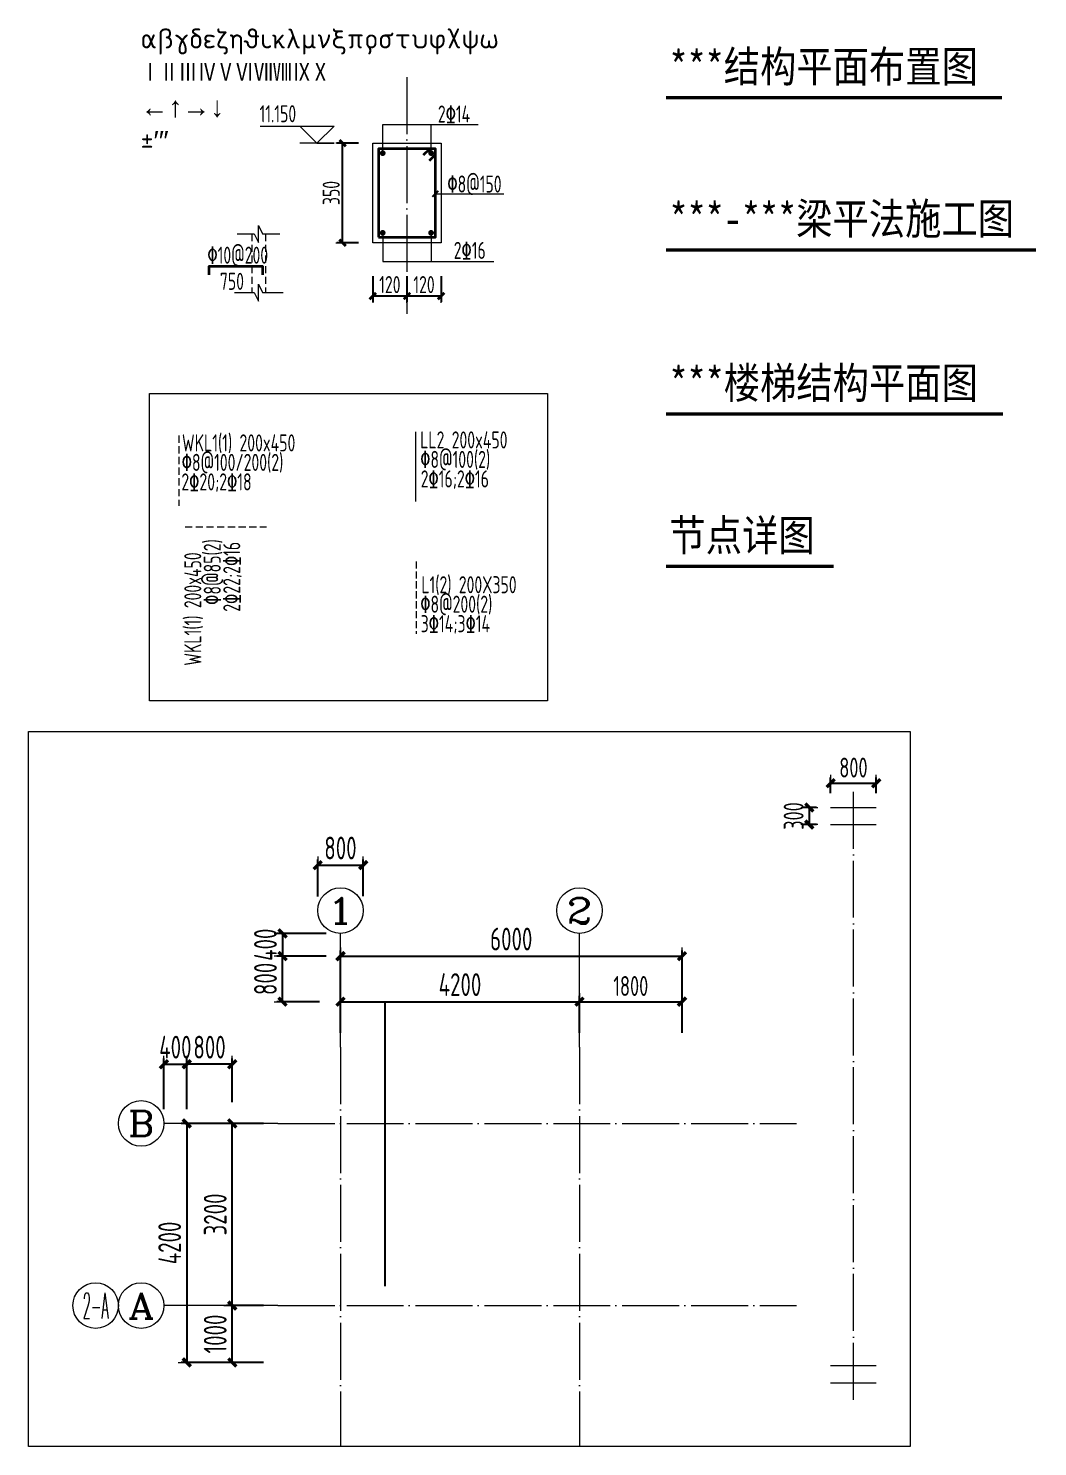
# Model space of a CAD drawing. Extents: x 56246 to 893198, y -950445 to -423535.
# Drawn here: x 95838 to 113567, y -548880 to -523967 of the extents above; entities that cross this region are included whole.
import ezdxf
from ezdxf.enums import TextEntityAlignment as Align

# ---------------------------------------------------------------- set-up
doc = ezdxf.new("R2010")
doc.units = 0
doc.header["$LTSCALE"] = 500
for name, pattern in [('CONTINOUS', [0]), ('DASH', [0.35, 0.25, -0.1]), ('DOTE', [2.42, 2, -0.2, 0.02, -0.2]), ('HIDDEN', [0.375, 0.25, -0.125])]:
    doc.linetypes.add(name, pattern=pattern)
for name, color, linetype, lineweight in [('0S-图名', 2, 'Continuous', 20), ('0S-文字', 4, 'Continuous', 20), ('0S-板-文字', 4, 'Continuous', 20), ('0S-板-钢筋', 1, 'Continuous', 35), ('0S-梁-不可见', 4, 'HIDDEN', 18), ('0S-梁-框架梁', 4, 'HIDDEN', 18), ('0S-梁-次梁', 141, 'DASH', 18), ('0S-梁-连梁', 7, 'Continuous', 20), ('0S-符号', 7, 'Continuous', 13), ('0S-详图-尺寸', 21, 'Continuous', 13), ('0S-详图-文字', 4, 'Continuous', 20), ('0S-详图-点钢筋', 7, 'CONTINOUS', 35), ('0S-详图-符号', 120, 'Continuous', 13), ('0S-详图-线', 6, 'Continuous', 18), ('0S-详图-轴线', 1, 'DOTE', 13), ('0S-详图-钢筋', 1, 'Continuous', 35), ('0S-轴线', 1, 'DOTE', 13), ('0S-轴线尺寸', 6, 'CONTINOUS', 18)]:
    doc.layers.add(name, color=color, linetype=linetype, lineweight=lineweight)
doc.layers.add('AXIS_TEXT', color=7, linetype='Continuous')
doc.styles.add('_TCH_AXIS', font='COMPLEX', dxfattribs={"bigfont": 'GBCBIG'})
doc.styles.add('COMPLEX', font='COMPLEX')
doc.styles.add('TSSD-Num', font='tssdeng.shx', dxfattribs={"width": 0.7, "bigfont": 'tssdchn.shx'})
doc.styles.add('tssd-标题', font='simhei.ttf', dxfattribs={"width": 0.85})
doc.styles.add('TSSD_DIMENSION', font='tssdeng.shx', dxfattribs={"width": 0.7, "bigfont": 'Hztxt.shx'})
doc.dimstyles.new('TSSD_100_100$0', dxfattribs={"dimtxt": 300, "dimasz": 0.8, "dimexe": 100, "dimexo": 250, "dimgap": 50, "dimtad": 1, "dimrnd": 1, "dimdsep": 46, "dimtxsty": 'TSSD_DIMENSION', "dimblk1": 'DIMDOT', "dimblk2": 'DIMDOT', "dimsah": 1, "dimcen": 200, "dimdle": 100, "dimclrt": 7, "dimadec": 0, "dimazin": 0, "dimtfac": 1, "dimtix": 1, "dimtmove": 2, "dimatfit": 3, "dimldrblk": 'DIMDOT', "dimfxl": 1, "dimtolj": 1, "dimarcsym": 0})

# ---------------------------------------------------------------- blocks, each defined once
blk = doc.blocks.new('DIMDOT')
blk.add_line((0, -150), (0, 150))
at = {"const_width": 60}
blk.add_lwpolyline([(-71, -71), (71, 71)], dxfattribs=at)
blk = doc.blocks.new('*D108')
at = {"layer": '0S-详图-尺寸', "color": 0, "lineweight": -2, "transparency": 16777216}
for p, q in [((101888, -528317), (101888, -528768)), ((102488, -528317), (102488, -528768)), ((101888, -528668), (102487, -528668))]:
    blk.add_line(p, q, dxfattribs=at)
at = {"layer": 'Defpoints', "color": 0, "transparency": 16777216}
for p in [(101888, -528067), (102488, -528067), (102488, -528668)]:
    blk.add_point(p, dxfattribs=at)
at = {"layer": '0S-详图-尺寸', "color": 0, "lineweight": -2, "transparency": 16777216, "xscale": 0.8, "yscale": 0.8, "zscale": 0.8, "rotation": 180}
blk.add_blockref('DIMDOT', (101888, -528668), dxfattribs=at)
at = {"layer": '0S-详图-尺寸', "color": 0, "lineweight": -2, "transparency": 16777216, "xscale": 0.8, "yscale": 0.8, "zscale": 0.8}
blk.add_blockref('DIMDOT', (102488, -528668), dxfattribs=at)
at = {"layer": '0S-详图-尺寸', "color": 7, "transparency": 16777216, "insert": (102188, -528468), "char_height": 300, "attachment_point": 5, "style": 'TSSD_DIMENSION'}
blk.add_mtext('\\A1;120', dxfattribs=at)
blk = doc.blocks.new('GE')
at = {"layer": '0S-详图-钢筋'}
for points in [[(-206, -106), (-100, 0)], [(-106, -206), (0, -100)]]:
    blk.add_lwpolyline(points, dxfattribs=at)
blk = doc.blocks.new('*D109')
at = {"layer": '0S-详图-尺寸', "color": 0, "lineweight": -2, "transparency": 16777216}
for p, q in [((101638, -525984), (101258, -525984)), ((101358, -527733), (101358, -525984)), ((101638, -527734), (101258, -527734))]:
    blk.add_line(p, q, dxfattribs=at)
at = {"layer": 'Defpoints', "color": 0, "transparency": 16777216}
for p in [(101358, -525984), (101888, -525984), (101888, -527734)]:
    blk.add_point(p, dxfattribs=at)
at = {"layer": '0S-详图-尺寸', "color": 0, "lineweight": -2, "transparency": 16777216, "xscale": 0.8, "yscale": 0.8, "zscale": 0.8}
for p, rotation in [((101358, -525984), 90), ((101358, -527734), 270)]:
    blk.add_blockref('DIMDOT', p, dxfattribs=dict(at, rotation=rotation))
at = {"layer": '0S-详图-尺寸', "color": 7, "transparency": 16777216, "insert": (101158, -526859), "char_height": 300, "attachment_point": 5, "rotation": 90, "style": 'TSSD_DIMENSION'}
blk.add_mtext('\\A1;350', dxfattribs=at)
blk = doc.blocks.new('*D94')
at = {"layer": '0S-轴线尺寸', "color": 0, "lineweight": -2, "transparency": 16777216}
for p, q in [((99970, -543202), (98520, -543202)), ((98620, -543203), (98620, -547401)), ((99970, -547402), (98520, -547402))]:
    blk.add_line(p, q, dxfattribs=at)
at = {"layer": 'Defpoints', "color": 0, "transparency": 16777216}
for p in [(100220, -543202), (98620, -547402), (100220, -547402)]:
    blk.add_point(p, dxfattribs=at)
at = {"layer": '0S-轴线尺寸', "color": 0, "lineweight": -2, "transparency": 16777216}
for p, rotation in [((98620, -543202), 90), ((98620, -547402), 270)]:
    blk.add_blockref('DIMDOT', p, dxfattribs=dict(at, rotation=rotation))
at = {"layer": '0S-轴线尺寸', "color": 7, "transparency": 16777216, "insert": (98320, -545302), "char_height": 400, "attachment_point": 5, "rotation": 90, "style": 'TSSD_DIMENSION'}
blk.add_mtext('\\A1;4200', dxfattribs=at)
blk = doc.blocks.new('*D95')
at = {"layer": '0S-轴线尺寸', "color": 0, "lineweight": -2, "transparency": 16777216}
for p, q in [((99970, -546402), (99320, -546402)), ((99420, -547401), (99420, -546403)), ((99970, -547402), (99320, -547402))]:
    blk.add_line(p, q, dxfattribs=at)
at = {"layer": 'Defpoints', "color": 0, "transparency": 16777216}
for p in [(99420, -546402), (100220, -546402), (100220, -547402)]:
    blk.add_point(p, dxfattribs=at)
at = {"layer": '0S-轴线尺寸', "color": 0, "lineweight": -2, "transparency": 16777216}
for p, rotation in [((99420, -546402), 90), ((99420, -547402), 270)]:
    blk.add_blockref('DIMDOT', p, dxfattribs=dict(at, rotation=rotation))
at = {"layer": '0S-轴线尺寸', "color": 7, "transparency": 16777216, "insert": (99120, -546902), "char_height": 400, "attachment_point": 5, "rotation": 90, "style": 'TSSD_DIMENSION'}
blk.add_mtext('\\A1;1000', dxfattribs=at)
blk = doc.blocks.new('*D96')
at = {"layer": '0S-轴线尺寸', "color": 0, "lineweight": -2, "transparency": 16777216}
for p, q in [((99970, -543202), (99320, -543202)), ((99420, -546401), (99420, -543203)), ((99970, -546402), (99320, -546402))]:
    blk.add_line(p, q, dxfattribs=at)
at = {"layer": 'Defpoints', "color": 0, "transparency": 16777216}
for p in [(99420, -543202), (100220, -543202), (100220, -546402)]:
    blk.add_point(p, dxfattribs=at)
at = {"layer": '0S-轴线尺寸', "color": 0, "lineweight": -2, "transparency": 16777216}
for p, rotation in [((99420, -543202), 90), ((99420, -546402), 270)]:
    blk.add_blockref('DIMDOT', p, dxfattribs=dict(at, rotation=rotation))
at = {"layer": '0S-轴线尺寸', "color": 7, "transparency": 16777216, "insert": (99120, -544802), "char_height": 400, "attachment_point": 5, "rotation": 90, "style": 'TSSD_DIMENSION'}
blk.add_mtext('\\A1;3200', dxfattribs=at)
blk = doc.blocks.new('*D97')
at = {"layer": '0S-轴线尺寸', "color": 0, "lineweight": -2, "transparency": 16777216}
for p, q in [((101320, -541614), (101320, -540164)), ((101321, -540264), (107319, -540264)), ((107320, -541614), (107320, -540164))]:
    blk.add_line(p, q, dxfattribs=at)
at = {"layer": 'Defpoints', "color": 0, "transparency": 16777216}
for p in [(107320, -540264), (101320, -541864), (107320, -541864)]:
    blk.add_point(p, dxfattribs=at)
at = {"layer": '0S-轴线尺寸', "color": 0, "lineweight": -2, "transparency": 16777216, "rotation": 180}
blk.add_blockref('DIMDOT', (101320, -540264), dxfattribs=at)
at = {"layer": '0S-轴线尺寸', "color": 0, "lineweight": -2, "transparency": 16777216}
blk.add_blockref('DIMDOT', (107320, -540264), dxfattribs=at)
at = {"layer": '0S-轴线尺寸', "color": 7, "transparency": 16777216, "insert": (104320, -539964), "char_height": 400, "attachment_point": 5, "style": 'TSSD_DIMENSION'}
blk.add_mtext('\\A1;6000', dxfattribs=at)
blk = doc.blocks.new('*D98')
at = {"layer": '0S-轴线尺寸', "color": 0, "lineweight": -2, "transparency": 16777216}
for p, q in [((101320, -541614), (101320, -540964)), ((101321, -541064), (105519, -541064)), ((105520, -541614), (105520, -540964))]:
    blk.add_line(p, q, dxfattribs=at)
at = {"layer": 'Defpoints', "color": 0, "transparency": 16777216}
for p in [(105520, -541064), (101320, -541864), (105520, -541864)]:
    blk.add_point(p, dxfattribs=at)
at = {"layer": '0S-轴线尺寸', "color": 0, "lineweight": -2, "transparency": 16777216, "rotation": 180}
blk.add_blockref('DIMDOT', (101320, -541064), dxfattribs=at)
at = {"layer": '0S-轴线尺寸', "color": 0, "lineweight": -2, "transparency": 16777216}
blk.add_blockref('DIMDOT', (105520, -541064), dxfattribs=at)
at = {"layer": '0S-轴线尺寸', "color": 7, "transparency": 16777216, "insert": (103420, -540764), "char_height": 400, "attachment_point": 5, "style": 'TSSD_DIMENSION'}
blk.add_mtext('\\A1;4200', dxfattribs=at)
blk = doc.blocks.new('*D99')
at = {"layer": '0S-轴线尺寸', "color": 0, "lineweight": -2, "transparency": 16777216}
for p, q in [((105520, -541614), (105520, -540964)), ((105521, -541064), (107319, -541064)), ((107320, -541614), (107320, -540964))]:
    blk.add_line(p, q, dxfattribs=at)
at = {"layer": 'Defpoints', "color": 0, "transparency": 16777216}
for p in [(107320, -541064), (105520, -541864), (107320, -541864)]:
    blk.add_point(p, dxfattribs=at)
at = {"layer": '0S-轴线尺寸', "color": 0, "lineweight": -2, "transparency": 16777216, "rotation": 180}
blk.add_blockref('DIMDOT', (105520, -541064), dxfattribs=at)
at = {"layer": '0S-轴线尺寸', "color": 0, "lineweight": -2, "transparency": 16777216}
blk.add_blockref('DIMDOT', (107320, -541064), dxfattribs=at)
at = {"layer": '0S-轴线尺寸', "color": 7, "transparency": 16777216, "insert": (106420, -540789), "char_height": 350, "attachment_point": 5, "style": 'TSSD_DIMENSION'}
blk.add_mtext('\\A1;1800', dxfattribs=at)
blk = doc.blocks.new('*D100')
at = {"layer": '0S-轴线尺寸', "color": 0, "lineweight": -2, "transparency": 16777216}
for p, q in [((101070, -539864), (100203, -539864)), ((100303, -539863), (100303, -539862)), ((100303, -539864), (100303, -540264)), ((101070, -540264), (100203, -540264)), ((100303, -540265), (100303, -540266))]:
    blk.add_line(p, q, dxfattribs=at)
at = {"layer": 'Defpoints', "color": 0, "transparency": 16777216}
for p in [(101320, -539864), (100303, -540264), (101320, -540264)]:
    blk.add_point(p, dxfattribs=at)
at = {"layer": '0S-轴线尺寸', "color": 0, "lineweight": -2, "transparency": 16777216}
for p, rotation in [((100303, -539864), 270), ((100303, -540264), 90)]:
    blk.add_blockref('DIMDOT', p, dxfattribs=dict(at, rotation=rotation))
at = {"layer": '0S-轴线尺寸', "color": 7, "transparency": 16777216, "insert": (100003, -540064), "char_height": 400, "attachment_point": 5, "rotation": 90, "style": 'TSSD_DIMENSION'}
blk.add_mtext('\\A1;400', dxfattribs=at)
blk = doc.blocks.new('*D101')
at = {"layer": '0S-轴线尺寸', "color": 0, "lineweight": -2, "transparency": 16777216}
for p, q in [((98220, -542952), (98220, -542063)), ((98620, -542952), (98620, -542063)), ((98219, -542163), (98218, -542163)), ((98220, -542163), (98620, -542163)), ((98621, -542163), (98622, -542163))]:
    blk.add_line(p, q, dxfattribs=at)
at = {"layer": 'Defpoints', "color": 0, "transparency": 16777216}
for p in [(98620, -542163), (98220, -543202), (98620, -543202)]:
    blk.add_point(p, dxfattribs=at)
at = {"layer": '0S-轴线尺寸', "color": 0, "lineweight": -2, "transparency": 16777216}
blk.add_blockref('DIMDOT', (98220, -542163), dxfattribs=at)
at = {"layer": '0S-轴线尺寸', "color": 0, "lineweight": -2, "transparency": 16777216, "rotation": 180}
blk.add_blockref('DIMDOT', (98620, -542163), dxfattribs=at)
at = {"layer": '0S-轴线尺寸', "color": 7, "transparency": 16777216, "insert": (98420, -541863), "char_height": 400, "attachment_point": 5, "style": 'TSSD_DIMENSION'}
blk.add_mtext('\\A1;400', dxfattribs=at)
blk = doc.blocks.new('*D102')
at = {"layer": '0S-轴线尺寸', "color": 0, "lineweight": -2, "transparency": 16777216}
for p, q in [((98620, -542832), (98620, -542063)), ((99420, -542832), (99420, -542063)), ((99419, -542163), (98621, -542163))]:
    blk.add_line(p, q, dxfattribs=at)
at = {"layer": 'Defpoints', "color": 0, "transparency": 16777216}
for p in [(98620, -542163), (98620, -543082), (99420, -543082)]:
    blk.add_point(p, dxfattribs=at)
at = {"layer": '0S-轴线尺寸', "color": 0, "lineweight": -2, "transparency": 16777216, "rotation": 180}
blk.add_blockref('DIMDOT', (98620, -542163), dxfattribs=at)
at = {"layer": '0S-轴线尺寸', "color": 0, "lineweight": -2, "transparency": 16777216}
blk.add_blockref('DIMDOT', (99420, -542163), dxfattribs=at)
at = {"layer": '0S-轴线尺寸', "color": 7, "transparency": 16777216, "insert": (99020, -541863), "char_height": 400, "attachment_point": 5, "style": 'TSSD_DIMENSION'}
blk.add_mtext('\\A1;800', dxfattribs=at)
blk = doc.blocks.new('*D103')
at = {"layer": '0S-轴线尺寸', "color": 0, "lineweight": -2, "transparency": 16777216}
for p, q in [((100950, -540264), (100203, -540264)), ((100303, -541063), (100303, -540265)), ((100950, -541064), (100203, -541064))]:
    blk.add_line(p, q, dxfattribs=at)
at = {"layer": 'Defpoints', "color": 0, "transparency": 16777216}
for p in [(100303, -540264), (101200, -540264), (101200, -541064)]:
    blk.add_point(p, dxfattribs=at)
at = {"layer": '0S-轴线尺寸', "color": 0, "lineweight": -2, "transparency": 16777216}
for p, rotation in [((100303, -540264), 90), ((100303, -541064), 270)]:
    blk.add_blockref('DIMDOT', p, dxfattribs=dict(at, rotation=rotation))
at = {"layer": '0S-轴线尺寸', "color": 7, "transparency": 16777216, "insert": (100003, -540664), "char_height": 400, "attachment_point": 5, "rotation": 90, "style": 'TSSD_DIMENSION'}
blk.add_mtext('\\A1;800', dxfattribs=at)
blk = doc.blocks.new('*D104')
at = {"layer": '0S-轴线尺寸', "color": 0, "lineweight": -2, "transparency": 16777216}
for p, q in [((109931, -537403), (109931, -537127)), ((110731, -537403), (110731, -537127)), ((109932, -537227), (110730, -537227))]:
    blk.add_line(p, q, dxfattribs=at)
at = {"layer": 'Defpoints', "color": 0, "transparency": 16777216}
for p in [(110731, -537227), (109931, -537653), (110731, -537653)]:
    blk.add_point(p, dxfattribs=at)
at = {"layer": '0S-轴线尺寸', "color": 0, "lineweight": -2, "transparency": 16777216, "rotation": 180}
blk.add_blockref('DIMDOT', (109931, -537227), dxfattribs=at)
at = {"layer": '0S-轴线尺寸', "color": 0, "lineweight": -2, "transparency": 16777216}
blk.add_blockref('DIMDOT', (110731, -537227), dxfattribs=at)
at = {"layer": '0S-轴线尺寸', "color": 7, "transparency": 16777216, "insert": (110331, -536952), "char_height": 350, "attachment_point": 5, "style": 'TSSD_DIMENSION'}
blk.add_mtext('\\A1;800', dxfattribs=at)
blk = doc.blocks.new('*D105')
at = {"layer": '0S-轴线尺寸', "color": 0, "lineweight": -2, "transparency": 16777216}
for p, q in [((109681, -537653), (109456, -537653)), ((109556, -537652), (109556, -537651)), ((109556, -537653), (109556, -537953)), ((109681, -537953), (109456, -537953)), ((109556, -537954), (109556, -537955))]:
    blk.add_line(p, q, dxfattribs=at)
at = {"layer": 'Defpoints', "color": 0, "transparency": 16777216}
for p in [(109931, -537653), (109556, -537953), (109931, -537953)]:
    blk.add_point(p, dxfattribs=at)
at = {"layer": '0S-轴线尺寸', "color": 0, "lineweight": -2, "transparency": 16777216}
for p, rotation in [((109556, -537653), 270), ((109556, -537953), 90)]:
    blk.add_blockref('DIMDOT', p, dxfattribs=dict(at, rotation=rotation))
at = {"layer": '0S-轴线尺寸', "color": 7, "transparency": 16777216, "insert": (109281, -537803), "char_height": 350, "attachment_point": 5, "rotation": 90, "style": 'TSSD_DIMENSION'}
blk.add_mtext('\\A1;300', dxfattribs=at)
blk = doc.blocks.new('*D106')
at = {"layer": '0S-轴线尺寸', "color": 0, "lineweight": -2, "transparency": 16777216}
for p, q in [((100920, -539216), (100920, -538565)), ((101720, -539212), (101720, -538565)), ((100921, -538665), (101719, -538665))]:
    blk.add_line(p, q, dxfattribs=at)
at = {"layer": 'Defpoints', "color": 0, "transparency": 16777216}
for p in [(101720, -538665), (100920, -539466), (101720, -539462)]:
    blk.add_point(p, dxfattribs=at)
at = {"layer": '0S-轴线尺寸', "color": 0, "lineweight": -2, "transparency": 16777216, "rotation": 180}
blk.add_blockref('DIMDOT', (100920, -538665), dxfattribs=at)
at = {"layer": '0S-轴线尺寸', "color": 0, "lineweight": -2, "transparency": 16777216}
blk.add_blockref('DIMDOT', (101720, -538665), dxfattribs=at)
at = {"layer": '0S-轴线尺寸', "color": 7, "transparency": 16777216, "insert": (101320, -538365), "char_height": 400, "attachment_point": 5, "style": 'TSSD_DIMENSION'}
blk.add_mtext('\\A1;800', dxfattribs=at)
blk = doc.blocks.new('_AXISO')
blk.add_circle((0, 0), 0.5)
at = {"layer": 'AXIS_TEXT', "style": 'COMPLEX', "width": 1.041667}
blk.add_attdef('A', text='', height=0.56, dxfattribs=at).set_placement((-0.25, -0.28), (0.25, -0.28), align=Align.FIT)
blk = doc.blocks.new('*D107')
at = {"layer": '0S-详图-尺寸', "color": 0, "lineweight": -2, "transparency": 16777216}
for p, q in [((102488, -528317), (102488, -528768)), ((103088, -528317), (103088, -528768)), ((102488, -528668), (103087, -528668))]:
    blk.add_line(p, q, dxfattribs=at)
at = {"layer": 'Defpoints', "color": 0, "transparency": 16777216}
for p in [(102488, -528067), (103088, -528067), (103088, -528668)]:
    blk.add_point(p, dxfattribs=at)
at = {"layer": '0S-详图-尺寸', "color": 0, "lineweight": -2, "transparency": 16777216, "xscale": 0.8, "yscale": 0.8, "zscale": 0.8, "rotation": 180}
blk.add_blockref('DIMDOT', (102488, -528668), dxfattribs=at)
at = {"layer": '0S-详图-尺寸', "color": 0, "lineweight": -2, "transparency": 16777216, "xscale": 0.8, "yscale": 0.8, "zscale": 0.8}
blk.add_blockref('DIMDOT', (103088, -528668), dxfattribs=at)
at = {"layer": '0S-详图-尺寸', "color": 7, "transparency": 16777216, "insert": (102788, -528468), "char_height": 300, "attachment_point": 5, "style": 'TSSD_DIMENSION'}
blk.add_mtext('\\A1;120', dxfattribs=at)

msp = doc.modelspace()

# ---------------------------------------------------------------- linework, layer by layer
msp.add_line((102100.4813, -541061.0783), (102100.4813, -546061.0283))
at = {"layer": '0S-图名', "linetype": 'CONTINOUS', "ltscale": 3000, "const_width": 60, "elevation": -20}
for points in [[(107039.1955, -525183.1861), (112940.7816, -525183.1861)], [(107039.1955, -527857.9277), (113536.6282, -527857.9277)], [(107039.1955, -530740.7947), (112958.5848, -530740.7947)], [(107039.1955, -533418.4234), (109981.2289, -533418.4234)]]:
    msp.add_lwpolyline(points, dxfattribs=at)
at = {"layer": '0S-文字'}
for points in [[(97965.5139, -530378.1621), (104958.2188, -530378.1621), (104958.2188, -535779.5016), (97965.5139, -535779.5016)], [(95837.8791, -536320.8975), (111329.5973, -536320.8975), (111329.5973, -548880.1074), (95837.8791, -548880.1074)]]:
    msp.add_lwpolyline(points, close=True, dxfattribs=at)
at = {"layer": '0S-板-钢筋'}
msp.add_lwpolyline([(99956.1315, -528298.7711), (99956.1315, -528148.7711), (99010.6602, -528148.7711), (99010.6602, -528298.7711)], dxfattribs=at)
at = {"layer": '0S-梁-不可见'}
for p, q in [((99760.6602, -527578.9932), (99760.6602, -528609.0474)), ((100000.6602, -527578.9932), (100000.6602, -528609.0474))]:
    msp.add_line(p, q, dxfattribs=at)
at = {"layer": '0S-梁-框架梁'}
for p, q in [((98480.9175, -531120.9295), (98480.9175, -532353.2177)), ((98592.6085, -532724.4964), (100023.586, -532724.4964))]:
    msp.add_line(p, q, dxfattribs=at)
at = {"layer": '0S-梁-次梁'}
msp.add_line((102649.5958, -533329.6362), (102649.5958, -534600.0902), dxfattribs=at)
at = {"layer": '0S-梁-连梁'}
msp.add_line((102643.9097, -532276.9521), (102643.9097, -531053.6837), dxfattribs=at)
at = {"layer": '0S-符号'}
for points in [[(99503.2902, -527578.9932), (99803.2902, -527578.9932), (99878.2902, -527728.9932), (99878.2902, -527428.9932), (99953.2902, -527578.9932), (100253.2902, -527578.9932)], [(99457.8471, -528609.0474), (99803.2902, -528609.0474), (99878.2902, -528759.0474), (99878.2902, -528459.0474), (99953.2902, -528609.0474), (100315.7184, -528609.0474)]]:
    msp.add_lwpolyline(points, dxfattribs=at)
at = {"layer": '0S-详图-点钢筋', "const_width": 50}
for points in [[(102037.6271, -526158.6525, 1), (102087.6271, -526158.6525, 1)], [(102887.6271, -526158.6525, 1), (102937.6271, -526158.6525, 1)], [(102037.6271, -527558.6525, 1), (102087.6271, -527558.6525, 1)], [(102887.6271, -527558.6525, 1), (102937.6271, -527558.6525, 1)]]:
    msp.add_lwpolyline(points, format="xyb", close=True, dxfattribs=at)
at = {"layer": '0S-详图-符号'}
for p, q in [((102062.6271, -525654.8627), (103738.8165, -525654.8627)), ((102062.6271, -526158.6525), (102062.6271, -525654.8627)), ((102912.6271, -526158.6525), (102912.6271, -525654.8627)), ((102987.6271, -526873.0192), (104188.3367, -526873.0192)), ((102062.6271, -527558.6525), (102062.6271, -528062.4422)), ((102912.6271, -527558.6525), (102912.6271, -528062.4422)), ((102062.6271, -528062.4422), (104017.1757, -528062.4422))]:
    msp.add_line(p, q, dxfattribs=at)
msp.add_lwpolyline([(99907.9919, -525683.6525), (101207.9919, -525683.6525), (100907.9919, -525983.6525), (100607.9919, -525683.6525), (100907.9919, -525983.6525), (101207.9919, -525983.6525), (100607.9919, -525983.6525)], dxfattribs=at)
at = {"layer": '0S-详图-符号', "const_width": 30}
msp.add_lwpolyline([(102934.5941, -526926.0523), (103040.6601, -526819.9862)], dxfattribs=at)
at = {"layer": '0S-详图-线'}
msp.add_lwpolyline([(101887.6271, -525983.6525), (103087.6271, -525983.6525), (103087.6271, -527733.6525), (101887.6271, -527733.6525)], close=True, dxfattribs=at)
at = {"layer": '0S-详图-轴线'}
msp.add_line((102487.6271, -524825.217), (102487.6271, -528982.2898), dxfattribs=at)
at = {"layer": '0S-详图-钢筋'}
msp.add_lwpolyline([(101987.6271, -527633.6525), (102987.6271, -527633.6525), (102987.6271, -526083.6525), (101987.6271, -526083.6525)], close=True, dxfattribs=at)
at = {"layer": '0S-轴线'}
for p, q in [((110330.7785, -548057.2656), (110330.7785, -537353.0818)), ((101319.8216, -541863.9643), (101319.8216, -548880.1074)), ((105519.8216, -541863.9643), (105519.8216, -548880.1074)), ((100219.6708, -543202.4538), (109329.5973, -543202.4538)), ((100219.6708, -546402.4538), (109329.5973, -546402.4538))]:
    msp.add_line(p, q, dxfattribs=at)
at = {"layer": '0S-轴线尺寸'}
for p, q in [((109930.7785, -537653.0818), (110730.7785, -537653.0818)), ((109930.7785, -537953.0818), (110730.7785, -537953.0818)), ((101319.8216, -541863.9643), (101319.8216, -539863.9643)), ((105519.8216, -541863.9643), (105519.8216, -539863.9643)), ((100219.6708, -543202.4538), (98219.6708, -543202.4538)), ((100219.6708, -546402.4538), (98219.6708, -546402.4538)), ((109930.7785, -547457.2656), (110730.7785, -547457.2656)), ((109930.7785, -547757.2656), (110730.7785, -547757.2656))]:
    msp.add_line(p, q, dxfattribs=at)

# ---------------------------------------------------------------- block references
at = {"layer": '0S-详图-钢筋'}
msp.add_blockref('GE', (102987.6271, -526083.6525), dxfattribs=at)
at = {"layer": '0S-轴线尺寸'}
ref = msp.add_blockref('_AXISO', (101319.8216, -539463.9643), dxfattribs=dict(at, xscale=800, yscale=800, zscale=800))
ref.add_attrib('A', '1', dxfattribs={"layer": 'AXIS_TEXT', "color": 7, "height": 450, "style": '_TCH_AXIS', "width": 2.346547}).set_placement((101093.5474, -539690.2385), (101546.0958, -539690.2385), align=Align.FIT)
ref = msp.add_blockref('_AXISO', (105519.8216, -539463.9643), dxfattribs=dict(at, xscale=800, yscale=800, zscale=800))
ref.add_attrib('A', '2', dxfattribs={"layer": 'AXIS_TEXT', "color": 7, "height": 450, "style": '_TCH_AXIS', "width": 1.508494}).set_placement((105293.5474, -539690.2385), (105746.0958, -539690.2385), align=Align.FIT)
ref = msp.add_blockref('_AXISO', (97819.6708, -543202.4538), dxfattribs=dict(at, xscale=800, yscale=800, zscale=800))
ref.add_attrib('A', 'B', dxfattribs={"layer": 'AXIS_TEXT', "color": 7, "height": 450, "style": '_TCH_AXIS', "width": 1.24229}).set_placement((97593.3967, -543428.728), (98045.945, -543428.728), align=Align.FIT)
ref = msp.add_blockref('_AXISO', (97019.6708, -546402.4538), dxfattribs=dict(at, xscale=800, yscale=800, zscale=800))
ref.add_attrib('A', '2-A', dxfattribs={"layer": 'AXIS_TEXT', "color": 7, "height": 450, "style": '_TCH_AXIS', "width": 0.329983}).set_placement((96793.3967, -546628.728), (97245.945, -546628.728), align=Align.FIT)
ref = msp.add_blockref('_AXISO', (97819.6708, -546402.4538), dxfattribs=dict(at, xscale=800, yscale=800, zscale=800))
ref.add_attrib('A', 'A', dxfattribs={"layer": 'AXIS_TEXT', "color": 7, "height": 450, "style": '_TCH_AXIS', "width": 1.173273}).set_placement((97593.3967, -546628.728), (98045.945, -546628.728), align=Align.FIT)

# ---------------------------------------------------------------- texts
at = {"layer": '0S-图名', "linetype": 'CONTINOUS', "ltscale": 3000, "style": 'tssd-标题', "width": 0.85}
for s, p in [('***结构平面布置图', (107099.2241, -524911.1711, -20)), ('***-***梁平法施工图', (107099.2241, -527585.9128, -20)), ('***楼梯结构平面图', (107099.2241, -530468.7798, -20)), ('节点详图', (107099.2241, -533146.4085, -20))]:
    msp.add_text(s, height=550, dxfattribs=at).set_placement(p)
at = {"layer": '0S-文字', "style": 'TSSD-Num'}
for s, p in [('αβγδεζηθικλμνξπρστυφχψω', (97809.6522, -524319.2091)), ('ⅠⅡⅢⅣⅤⅥⅦⅧⅨⅩ', (97809.6522, -524919.2091)), ('←↑→↓', (97809.6522, -525519.2091)), ('±′″', (97809.6522, -526119.2091))]:
    msp.add_text(s, height=350, dxfattribs=at).set_placement(p)
at = {"layer": '0S-板-文字', "style": 'TSSD_DIMENSION', "width": 0.7}
for s, p in [('\x8210@200', (98983.0641, -528101.2551)), ('750', (99202.2593, -528560.4656))]:
    msp.add_text(s, height=300, dxfattribs=at).set_placement(p)
at = {"layer": '0S-梁-框架梁', "style": 'TSSD-Num', "width": 0.7}
for s, p in [('WKL1(1) 200x450', (98535.7156, -531398.6825)), ('\x828@100/200(2)', (98531.666, -531740.9902)), ('2\x8320;2\x8318', (98525.8952, -532083.2979))]:
    msp.add_text(s, height=300, dxfattribs=at).set_placement(p)
at = {"layer": '0S-梁-框架梁', "style": 'TSSD_DIMENSION', "width": 0.7}
for s, p in [('\x828@85(2)', (99218.6227, -534092.8335)), ('2\x8322;2\x8316', (99560.9304, -534214.1319)), ('WKL1(1) 200x450', (98876.315, -535162.6836))]:
    msp.add_text(s, height=300, rotation=90, dxfattribs=at).set_placement(p)
at = {"layer": '0S-梁-次梁', "style": 'TSSD_DIMENSION', "width": 0.7}
for s, p in [('L1(2) 200X350', (102740.4851, -533890.0304)), ('\x828@200(2)', (102721.5178, -534232.3381)), ('3\x8314;3\x8314', (102729.9402, -534574.6458))]:
    msp.add_text(s, height=300, dxfattribs=at).set_placement(p)
at = {"layer": '0S-梁-连梁', "style": 'TSSD_DIMENSION', "width": 0.7}
for s, p in [('LL2 200x450', (102720.6632, -531346.1227)), ('\x828@100(2)', (102720.6632, -531688.4304)), ('2\x8316;2\x8316', (102729.7133, -532030.7381))]:
    msp.add_text(s, height=300, dxfattribs=at).set_placement(p)
at = {"layer": '0S-详图-文字', "style": 'TSSD-Num', "width": 0.7}
for s, p in [('11.150', (99899.3214, -525616.5881)), ('2\x8314', (103031.4178, -525621.5718)), ('\x828@150', (103197.6754, -526851.6387)), ('2\x8316', (103309.777, -528016.6264))]:
    msp.add_text(s, height=300, dxfattribs=at).set_placement(p)

# ---------------------------------------------------------------- dimensions: what is measured, and where the dimension line sits
at = {"layer": '0S-详图-尺寸'}
dim = msp.add_linear_dim(base=(101357.9919, -525983.6525), p1=(101887.6271, -527733.6525), p2=(101887.6271, -525983.6525), angle=90, dimstyle='TSSD_100_100$0', override={"dimlfac": 0.2}, dxfattribs=at)
dim.commit()
dim.dimension.update_dxf_attribs({"geometry": '*D109', "text_midpoint": (101157.9919, -526858.6525)})
for base, p1, p2, picture, middle in [((102487.6271, -528667.6346), (101887.6271, -528067.4319), (102487.6271, -528067.4319), '*D108', (102187.6271, -528467.6346)), ((103087.6271, -528667.6346), (102487.6271, -528067.4319), (103087.6271, -528067.4319), '*D107', (102787.6271, -528467.6346))]:
    dim = msp.add_linear_dim(base=base, p1=p1, p2=p2, dimstyle='TSSD_100_100$0', override={"dimlfac": 0.2}, dxfattribs=at)
    dim.commit()
    dim.dimension.update_dxf_attribs({"geometry": picture, "text_midpoint": middle})
at = {"layer": '0S-轴线尺寸'}
for base, p1, p2, override, picture, middle in [((110730.7785, -537226.6622), (109930.7785, -537653.0818), (110730.7785, -537653.0818), {"dimtxt": 350, "dimasz": 1, "dimgap": 100, "dimclrt": 7}, '*D104', (110330.7785, -536951.6622)), ((101719.8165, -538664.8009), (100919.8267, -539465.9919), (101719.8165, -539461.9367), {"dimtxt": 400, "dimasz": 1, "dimgap": 100, "dimclrt": 7}, '*D106', (101319.8216, -538364.8009)), ((107319.8216, -540263.9643), (101319.8216, -541863.9643), (107319.8216, -541863.9643), {"dimtxt": 400, "dimasz": 1, "dimgap": 100, "dimclrt": 7}, '*D97', (104319.8216, -539963.9643)), ((105519.8216, -541063.9643), (101319.8216, -541863.9643), (105519.8216, -541863.9643), {"dimtxt": 400, "dimasz": 1, "dimgap": 100, "dimclrt": 7}, '*D98', (103419.8216, -540763.9643)), ((98619.6708, -542163.2694), (98219.6708, -543202.4538), (98619.6708, -543202.4538), {"dimtxt": 400, "dimasz": 1, "dimgap": 100, "dimclrt": 7}, '*D101', (98419.6708, -541863.2694)), ((98619.6708, -542163.2694), (99419.6708, -543082.4538), (98619.6708, -543082.4538), {"dimtxt": 400, "dimasz": 1, "dimgap": 100, "dimclrt": 7}, '*D102', (99019.6708, -541863.2694))]:
    dim = msp.add_linear_dim(base=base, p1=p1, p2=p2, dimstyle='TSSD_100_100$0', override=override, dxfattribs=at)
    dim.commit()
    dim.dimension.update_dxf_attribs({"geometry": picture, "text_midpoint": middle})
for base, p1, p2, angle, override, picture, middle in [((109555.8403, -537953.0818), (109930.7785, -537653.0818), (109930.7785, -537953.0818), 90, {"dimtxt": 350, "dimasz": 1, "dimgap": 100, "dimclrt": 7}, '*D105', (109280.8403, -537803.0818)), ((100303.0796, -540263.9643), (101319.8216, -539863.9643), (101319.8216, -540263.9643), 90, {"dimtxt": 400, "dimasz": 1, "dimgap": 100, "dimclrt": 7}, '*D100', (100003.0796, -540063.9643)), ((100303.0796, -540263.9643), (101199.8216, -541063.9643), (101199.8216, -540263.9643), 90, {"dimtxt": 400, "dimasz": 1, "dimgap": 100, "dimclrt": 7}, '*D103', (100003.0796, -540663.9643)), ((98619.6708, -547402.4538), (100219.6708, -543202.4538), (100219.6708, -547402.4538), 270, {"dimtxt": 400, "dimasz": 1, "dimgap": 100, "dimclrt": 7}, '*D94', (98319.6708, -545302.4538)), ((99419.6708, -543202.4538), (100219.6708, -546402.4538), (100219.6708, -543202.4538), 270, {"dimtxt": 400, "dimasz": 1, "dimgap": 100, "dimclrt": 7}, '*D96', (99119.6708, -544802.4538))]:
    dim = msp.add_linear_dim(base=base, p1=p1, p2=p2, angle=angle, dimstyle='TSSD_100_100$0', override=override, dxfattribs=at)
    dim.commit()
    dim.dimension.update_dxf_attribs({"geometry": picture, "text_midpoint": middle})
for p1, p2, override, picture, middle in [((105519.8216, -541863.9643), (107319.8216, -541863.9643), {"dimtxt": 350, "dimasz": 1, "dimgap": 100, "dimclrt": 7}, '*D99', (106419.8216, -540788.9643)), ((100219.6708, -547402.4538), (100219.6708, -546402.4538), {"dimtxt": 400, "dimasz": 1, "dimgap": 100, "dimclrt": 7}, '*D95', (99119.6708, -546902.4538))]:
    dim = msp.add_aligned_dim(p1=p1, p2=p2, distance=800, dimstyle='TSSD_100_100$0', override=override, dxfattribs=at)
    dim.commit()
    dim.dimension.update_dxf_attribs({"geometry": picture, "text_midpoint": middle})

doc.saveas('drawing.dxf')
